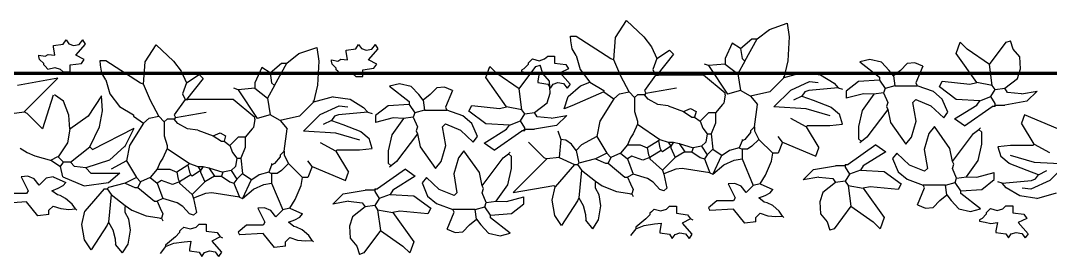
# Model space of a CAD drawing. Header units: inches. Extents: x 13.5 to 49.5, y 6.6 to 23.5.
# Drawn here: x 18.567 to 20.922, y 19.033 to 19.572 of the extents above; entities that cross this region are included whole.
import ezdxf

# ---------------------------------------------------------------- set-up
doc = ezdxf.new("R2010")
doc.units = ezdxf.units.IN
doc.header["$MEASUREMENT"] = 0
doc.layers.add('A-FLOR-FTPT', color=6, linetype='Continuous', lineweight=70)
doc.layers.add('VERDE_siepe', color=96, linetype='Continuous')

msp = doc.modelspace()

# ---------------------------------------------------------------- linework, layer by layer
at = {"layer": 'A-FLOR-FTPT'}
msp.add_line((24.1165, 19.4511), (15.0465, 19.4511), dxfattribs=at)
at = {"layer": 'VERDE_siepe'}
for p, q in [((19.9275, 19.5334), (19.9524, 19.5718)), ((19.9524, 19.5718), (19.9919, 19.535)), ((20.2512, 19.5304), (20.279, 19.5518)), ((20.279, 19.5518), (20.32, 19.5657)), ((20.32, 19.5657), (20.3244, 19.535)), ((18.6645, 19.5183), (18.6708, 19.5278)), ((18.6708, 19.5278), (18.6771, 19.5186)), ((18.701, 19.5174), (18.7091, 19.5278)), ((18.7155, 19.5183), (18.7091, 19.5278)), ((19.8242, 19.5364), (19.837, 19.5364)), ((19.825, 19.5258), (19.8242, 19.5364)), ((19.8279, 19.5074), (19.825, 19.5258)), ((19.837, 19.5364), (19.9167, 19.4854)), ((19.9231, 19.4822), (19.9275, 19.5334)), ((19.9919, 19.535), (20.0095, 19.512)), ((20.1942, 19.5205), (20.1782, 19.4854)), ((20.2133, 19.5077), (20.1942, 19.5205)), ((20.2133, 19.5077), (20.2388, 19.53)), ((20.2229, 19.479), (20.2512, 19.5304)), ((20.2388, 19.53), (20.2516, 19.53)), ((20.3244, 19.535), (20.3214, 19.4797)), ((20.7059, 19.4969), (20.7155, 19.5225)), ((20.7314, 19.5065), (20.7155, 19.5225)), ((20.7825, 19.4714), (20.8207, 19.5225)), ((20.8207, 19.5225), (20.8303, 19.5256)), ((20.8367, 19.5065), (20.8303, 19.5256)), ((18.6421, 19.5151), (18.6645, 19.5183)), ((18.6421, 19.5119), (18.6421, 19.5151)), ((18.6453, 19.4928), (18.6421, 19.5119)), ((18.6771, 19.5186), (18.688, 19.5151)), ((18.688, 19.5151), (18.701, 19.5174)), ((18.6932, 19.4928), (18.7155, 19.5183)), ((18.852, 19.4779), (18.8769, 19.5162)), ((18.8769, 19.5162), (18.9164, 19.4794)), ((19.2035, 19.4963), (19.2445, 19.5101)), ((19.2445, 19.5101), (19.2489, 19.4794)), ((19.3112, 19.5043), (19.3335, 19.5075)), ((19.3112, 19.5011), (19.3112, 19.5043)), ((19.3144, 19.4819), (19.3112, 19.5011)), ((19.3335, 19.5075), (19.3399, 19.517)), ((19.3399, 19.517), (19.3461, 19.5078)), ((19.3461, 19.5078), (19.357, 19.5043)), ((19.357, 19.5043), (19.3701, 19.5066)), ((19.3622, 19.4819), (19.3845, 19.5075)), ((19.3701, 19.5066), (19.3782, 19.517)), ((19.3845, 19.5075), (19.3782, 19.517)), ((19.837, 19.4918), (19.8279, 19.5074)), ((20.0095, 19.512), (20.022, 19.4854)), ((20.022, 19.4854), (20.0507, 19.5045)), ((20.0507, 19.5045), (20.0602, 19.495)), ((20.2133, 19.5077), (20.2165, 19.4854)), ((20.7538, 19.43), (20.7059, 19.4969)), ((20.7825, 19.4714), (20.7314, 19.5065)), ((20.8516, 19.4888), (20.8367, 19.5065)), ((18.6089, 19.4898), (18.6089, 19.493)), ((18.6089, 19.493), (18.6233, 19.4902)), ((18.6102, 19.4832), (18.6089, 19.4898)), ((18.6198, 19.4736), (18.6102, 19.4832)), ((18.6198, 19.4704), (18.6198, 19.4736)), ((18.6233, 19.4902), (18.6302, 19.4946)), ((18.6302, 19.4946), (18.6453, 19.4928)), ((18.6804, 19.4704), (18.7059, 19.4736)), ((18.7123, 19.4832), (18.6932, 19.4928)), ((18.7059, 19.4736), (18.7123, 19.4832)), ((18.7487, 19.4808), (18.7615, 19.4808)), ((18.7495, 19.4702), (18.7487, 19.4808)), ((18.7615, 19.4808), (18.8412, 19.4298)), ((18.8476, 19.4266), (18.852, 19.4779)), ((18.9164, 19.4794), (18.934, 19.4564)), ((19.1378, 19.4521), (19.1633, 19.4745)), ((19.1474, 19.4234), (19.1756, 19.4748)), ((19.1633, 19.4745), (19.1761, 19.4745)), ((19.1756, 19.4748), (19.2035, 19.4963)), ((19.2489, 19.4794), (19.2459, 19.4242)), ((19.2779, 19.4789), (19.2779, 19.4821)), ((19.2779, 19.4821), (19.2923, 19.4794)), ((19.2793, 19.4724), (19.2779, 19.4789)), ((19.2923, 19.4794), (19.2993, 19.4838)), ((19.2993, 19.4838), (19.3144, 19.4819)), ((19.3813, 19.4724), (19.3622, 19.4819)), ((19.7307, 19.4779), (19.7275, 19.4747)), ((19.7275, 19.4747), (19.7275, 19.4715)), ((19.7307, 19.4779), (19.7371, 19.4842)), ((19.7371, 19.4842), (19.7526, 19.4802)), ((19.7526, 19.4802), (19.7651, 19.4842)), ((19.7651, 19.4842), (19.7722, 19.4906)), ((19.7722, 19.4906), (19.7881, 19.4906)), ((19.7881, 19.4906), (19.7881, 19.4747)), ((19.7881, 19.4747), (19.8136, 19.4715)), ((19.837, 19.4918), (19.8466, 19.4599)), ((19.9167, 19.4854), (19.9231, 19.4822)), ((19.9392, 19.4445), (19.9231, 19.4822)), ((20.022, 19.4854), (20.0124, 19.4599)), ((20.0602, 19.495), (20.022, 19.4471)), ((20.1782, 19.4854), (20.1782, 19.4726)), ((20.2229, 19.479), (20.2069, 19.4503)), ((20.2165, 19.4854), (20.2229, 19.479)), ((20.3214, 19.4797), (20.3122, 19.4407)), ((20.509, 19.4831), (20.4862, 19.4773)), ((20.4862, 19.4773), (20.5308, 19.4422)), ((20.5354, 19.4769), (20.509, 19.4831)), ((20.5532, 19.4581), (20.5354, 19.4769)), ((20.5939, 19.4739), (20.5787, 19.4581)), ((20.6115, 19.4754), (20.5939, 19.4739)), ((20.6297, 19.4677), (20.6115, 19.4754)), ((20.8531, 19.4612), (20.8516, 19.4888)), ((18.623, 19.4673), (18.6198, 19.4704)), ((18.623, 19.4673), (18.6294, 19.4609)), ((18.6294, 19.4609), (18.6449, 19.4649)), ((18.6449, 19.4649), (18.6575, 19.4609)), ((18.6575, 19.4609), (18.6645, 19.4545)), ((18.6645, 19.4545), (18.6804, 19.4545)), ((18.6804, 19.4545), (18.6804, 19.4704)), ((18.7524, 19.4518), (18.7495, 19.4702)), ((18.7615, 19.4362), (18.7524, 19.4518)), ((18.934, 19.4564), (18.9465, 19.4298)), ((19.1187, 19.4649), (19.1027, 19.4298)), ((19.1378, 19.4521), (19.1187, 19.4649)), ((19.1378, 19.4521), (19.141, 19.4298)), ((19.2888, 19.4628), (19.2793, 19.4724)), ((19.2888, 19.4596), (19.2888, 19.4628)), ((19.292, 19.4564), (19.2888, 19.4596)), ((19.292, 19.4564), (19.2984, 19.4501)), ((19.2984, 19.4501), (19.314, 19.4541)), ((19.314, 19.4541), (19.3265, 19.4501)), ((19.3265, 19.4501), (19.3335, 19.4437)), ((19.3494, 19.4596), (19.375, 19.4628)), ((19.3494, 19.4437), (19.3494, 19.4596)), ((19.375, 19.4628), (19.3813, 19.4724)), ((19.6304, 19.4414), (19.64, 19.4669)), ((19.6559, 19.4509), (19.64, 19.4669)), ((19.707, 19.4159), (19.6559, 19.4509)), ((19.707, 19.4159), (19.7452, 19.4669)), ((19.7179, 19.4619), (19.7121, 19.4585)), ((19.7121, 19.4585), (19.7121, 19.4553)), ((19.7121, 19.4553), (19.7251, 19.453)), ((19.7275, 19.4715), (19.7179, 19.4619)), ((19.7251, 19.453), (19.7379, 19.4505)), ((19.7379, 19.4505), (19.753, 19.4524)), ((19.7452, 19.4669), (19.7548, 19.4701)), ((19.753, 19.4524), (19.7498, 19.4332)), ((19.7612, 19.4509), (19.7548, 19.4701)), ((19.7761, 19.4333), (19.7612, 19.4509)), ((19.82, 19.4619), (19.8009, 19.4524)), ((19.8009, 19.4524), (19.8232, 19.4268)), ((19.8136, 19.4715), (19.82, 19.4619)), ((19.8466, 19.4599), (19.8689, 19.4312)), ((20.0124, 19.4599), (20.0188, 19.4471)), ((20.14, 19.4694), (20.1304, 19.4726)), ((20.1782, 19.4726), (20.14, 19.4694)), ((20.14, 19.4694), (20.1836, 19.4039)), ((20.1782, 19.4726), (20.2069, 19.4503)), ((20.2069, 19.4503), (20.2133, 19.412)), ((20.3568, 19.4535), (20.3122, 19.4407)), ((20.3568, 19.4535), (20.3961, 19.4475)), ((20.5627, 19.4454), (20.5532, 19.4581)), ((20.5787, 19.4581), (20.5627, 19.4454)), ((20.6297, 19.4677), (20.6138, 19.4294)), ((20.7888, 19.4236), (20.7825, 19.4714)), ((20.8463, 19.4395), (20.8531, 19.4612)), ((18.6524, 19.44), (18.5595, 19.4236)), ((18.5754, 19.363), (18.6524, 19.44)), ((18.7615, 19.4362), (18.7711, 19.4043)), ((18.8412, 19.4298), (18.8476, 19.4266)), ((18.8637, 19.3889), (18.8476, 19.4266)), ((18.9465, 19.4298), (18.9369, 19.4043)), ((18.9465, 19.4298), (18.9752, 19.449)), ((18.9847, 19.4394), (18.9465, 19.3916)), ((18.9752, 19.449), (18.9847, 19.4394)), ((19.1027, 19.4298), (19.1027, 19.4171)), ((19.141, 19.4298), (19.1474, 19.4234)), ((19.3335, 19.4437), (19.3494, 19.4437)), ((19.4335, 19.4275), (19.4107, 19.4217)), ((19.4599, 19.4214), (19.4335, 19.4275)), ((19.6783, 19.3744), (19.6304, 19.4414)), ((19.7498, 19.4332), (19.7498, 19.43)), ((19.7498, 19.43), (19.7722, 19.4268)), ((19.7722, 19.4268), (19.7785, 19.4173)), ((19.7776, 19.4056), (19.7761, 19.4333)), ((19.7785, 19.4173), (19.7848, 19.4265)), ((19.7848, 19.4265), (19.7957, 19.43)), ((19.7957, 19.43), (19.8087, 19.4277)), ((19.8087, 19.4277), (19.8168, 19.4173)), ((19.8232, 19.4268), (19.8168, 19.4173)), ((19.847, 19.423), (19.8689, 19.4312)), ((19.8689, 19.4312), (19.9008, 19.412)), ((19.9582, 19.4089), (19.9392, 19.4445)), ((20.0188, 19.4471), (19.9933, 19.412)), ((20.0188, 19.4471), (20.022, 19.4471)), ((20.022, 19.4471), (20.0252, 19.4471)), ((20.1285, 19.4471), (20.0252, 19.4471)), ((20.1782, 19.4057), (20.1285, 19.4471)), ((20.3122, 19.4407), (20.2803, 19.4089)), ((20.3122, 19.4407), (20.3122, 19.4439)), ((20.3278, 19.4126), (20.3706, 19.4323)), ((20.3706, 19.4323), (20.3907, 19.4303)), ((20.3961, 19.4475), (20.4269, 19.4291)), ((20.4269, 19.4291), (20.4365, 19.4184)), ((20.483, 19.4326), (20.4543, 19.4103)), ((20.5308, 19.4358), (20.483, 19.4326)), ((20.5308, 19.4422), (20.5308, 19.4358)), ((20.5308, 19.4358), (20.5436, 19.4167)), ((20.5627, 19.4454), (20.5659, 19.4231)), ((20.6138, 19.4294), (20.617, 19.4231)), ((20.6677, 19.4204), (20.674, 19.4332)), ((20.674, 19.4332), (20.7378, 19.4268)), ((20.7378, 19.4268), (20.7538, 19.43)), ((20.7888, 19.4236), (20.7538, 19.43)), ((20.8176, 19.4172), (20.8463, 19.4395)), ((18.7711, 19.4043), (18.7934, 19.3756)), ((18.9369, 19.4043), (18.9433, 19.3916)), ((19.0645, 19.4139), (19.0549, 19.4171)), ((19.1027, 19.4171), (19.0645, 19.4139)), ((19.0645, 19.4139), (19.1081, 19.3484)), ((19.1027, 19.4171), (19.1314, 19.3947)), ((19.1474, 19.4234), (19.1314, 19.3947)), ((19.2459, 19.4242), (19.2367, 19.3852)), ((19.4107, 19.4217), (19.4553, 19.3866)), ((19.4777, 19.4026), (19.4599, 19.4214)), ((19.5184, 19.4183), (19.5032, 19.4026)), ((19.536, 19.4198), (19.5184, 19.4183)), ((19.5542, 19.4121), (19.536, 19.4198)), ((19.5542, 19.4121), (19.5383, 19.3739)), ((19.7133, 19.368), (19.707, 19.4159)), ((19.7707, 19.384), (19.7776, 19.4056)), ((19.8191, 19.3984), (19.847, 19.423)), ((19.9008, 19.4089), (19.8274, 19.377)), ((19.9008, 19.412), (19.9008, 19.4089)), ((19.9008, 19.4089), (19.9231, 19.3929)), ((19.9231, 19.3929), (19.9363, 19.4046)), ((19.9363, 19.4046), (19.9582, 19.4089)), ((19.9582, 19.4089), (19.9709, 19.3961)), ((19.9933, 19.412), (19.9965, 19.4057)), ((19.9965, 19.4057), (19.9933, 19.4025)), ((19.9965, 19.4057), (20.0666, 19.4184)), ((20.1782, 19.4025), (20.1782, 19.4057)), ((20.2133, 19.412), (20.1836, 19.4039)), ((20.2356, 19.3993), (20.2133, 19.412)), ((20.2803, 19.4089), (20.2356, 19.3993)), ((20.2895, 19.3746), (20.3278, 19.4126)), ((20.36, 19.4089), (20.3536, 19.3993)), ((20.3696, 19.412), (20.36, 19.4089)), ((20.4365, 19.4184), (20.3696, 19.412)), ((20.4365, 19.4184), (20.4461, 19.4152)), ((20.4543, 19.4103), (20.4543, 19.3944)), ((20.4943, 19.4048), (20.4543, 19.3944)), ((20.5181, 19.4039), (20.4914, 19.3665)), ((20.5181, 19.4039), (20.4943, 19.4048)), ((20.5404, 19.4071), (20.5181, 19.4039)), ((20.5436, 19.4167), (20.5404, 19.4071)), ((20.5404, 19.4071), (20.55, 19.3848)), ((20.5659, 19.4231), (20.5436, 19.4167)), ((20.5659, 19.4231), (20.617, 19.4231)), ((20.654, 19.4094), (20.617, 19.4231)), ((20.6745, 19.3925), (20.654, 19.4094)), ((20.7059, 19.3917), (20.6677, 19.4204)), ((20.7857, 19.3981), (20.7952, 19.414)), ((20.7952, 19.414), (20.7888, 19.4236)), ((20.7952, 19.414), (20.8176, 19.4172)), ((20.8239, 19.4076), (20.8176, 19.4172)), ((20.8558, 19.4045), (20.8239, 19.4076)), ((20.8558, 19.4045), (20.8911, 19.4106)), ((20.8911, 19.4106), (20.8677, 19.3876)), ((18.6414, 19.4016), (18.6169, 19.3247)), ((18.6654, 19.3876), (18.6444, 19.4023)), ((18.6771, 19.3558), (18.6654, 19.3876)), ((18.7519, 19.3999), (18.7215, 19.3534)), ((18.7542, 19.3656), (18.7519, 19.3999)), ((18.8827, 19.3533), (18.8637, 19.3889)), ((18.9433, 19.3916), (18.9178, 19.3565)), ((18.9433, 19.3916), (18.9465, 19.3916)), ((18.9465, 19.3916), (18.9496, 19.3916)), ((19.053, 19.3916), (18.9496, 19.3916)), ((19.1027, 19.3501), (19.053, 19.3916)), ((19.1314, 19.3947), (19.1378, 19.3565)), ((19.2367, 19.3852), (19.2048, 19.3533)), ((19.2813, 19.3979), (19.2367, 19.3852)), ((19.2367, 19.3852), (19.2367, 19.3884)), ((19.2813, 19.3979), (19.3206, 19.392)), ((19.3206, 19.392), (19.3514, 19.3735)), ((19.4553, 19.3802), (19.4075, 19.3771)), ((19.4553, 19.3866), (19.4553, 19.3802)), ((19.4553, 19.3802), (19.4681, 19.3611)), ((19.4872, 19.3898), (19.4777, 19.4026)), ((19.5032, 19.4026), (19.4872, 19.3898)), ((19.4872, 19.3898), (19.4904, 19.3675)), ((19.742, 19.3616), (19.7707, 19.384)), ((19.8102, 19.3701), (19.8191, 19.3984)), ((19.9231, 19.3929), (19.8912, 19.3419)), ((19.9773, 19.4025), (19.9709, 19.3961)), ((19.9709, 19.3961), (19.9709, 19.3642)), ((19.9933, 19.4025), (19.9773, 19.4025)), ((20.0022, 19.3923), (19.9933, 19.4025)), ((20.0242, 19.38), (20.0022, 19.3923)), ((20.0475, 19.377), (20.0242, 19.38)), ((20.1719, 19.3802), (20.1559, 19.361)), ((20.175, 19.3833), (20.1719, 19.3802)), ((20.1782, 19.4025), (20.175, 19.3833)), ((20.2356, 19.3993), (20.2516, 19.3802)), ((20.2452, 19.3291), (20.2516, 19.3802)), ((20.3536, 19.3993), (20.3345, 19.3897)), ((20.3536, 19.3993), (20.3791, 19.3897)), ((20.3791, 19.3897), (20.4206, 19.3738)), ((20.55, 19.3848), (20.5468, 19.3752)), ((20.6138, 19.3912), (20.6074, 19.3848)), ((20.6144, 19.3419), (20.6074, 19.3848)), ((20.6138, 19.3912), (20.6481, 19.3772)), ((20.6871, 19.3625), (20.6745, 19.3925)), ((20.7601, 19.3885), (20.7059, 19.3917)), ((20.7538, 19.3789), (20.7601, 19.3885)), ((20.7601, 19.3885), (20.7857, 19.3981)), ((20.7952, 19.3821), (20.7857, 19.3981)), ((20.7952, 19.3789), (20.7952, 19.3821)), ((20.8677, 19.3876), (20.8176, 19.3789)), ((18.5467, 19.3598), (18.5754, 19.363)), ((18.5818, 19.3598), (18.5754, 19.363)), ((18.6169, 19.3247), (18.5818, 19.3598)), ((18.6794, 19.324), (18.6771, 19.3558)), ((18.7472, 19.3289), (18.7542, 19.3656)), ((18.7934, 19.3756), (18.8253, 19.3565)), ((18.8253, 19.3565), (18.8253, 19.3533)), ((18.9178, 19.3565), (18.9209, 19.3501)), ((18.9209, 19.3501), (18.9911, 19.3629)), ((19.1378, 19.3565), (19.1081, 19.3484)), ((19.1601, 19.3437), (19.1378, 19.3565)), ((19.214, 19.319), (19.2523, 19.3571)), ((19.2523, 19.3571), (19.2951, 19.3768)), ((19.2941, 19.3565), (19.2845, 19.3533)), ((19.361, 19.3629), (19.2941, 19.3565)), ((19.2951, 19.3768), (19.3152, 19.3747)), ((19.3514, 19.3735), (19.361, 19.3629)), ((19.361, 19.3629), (19.3706, 19.3597)), ((19.4075, 19.3771), (19.3788, 19.3547)), ((19.4681, 19.3611), (19.4649, 19.3515)), ((19.4904, 19.3675), (19.4681, 19.3611)), ((19.4904, 19.3675), (19.5414, 19.3675)), ((19.5383, 19.3739), (19.5414, 19.3675)), ((19.5785, 19.3539), (19.5414, 19.3675)), ((19.5922, 19.3648), (19.5985, 19.3776)), ((19.6304, 19.3361), (19.5922, 19.3648)), ((19.5985, 19.3776), (19.6623, 19.3712)), ((19.6623, 19.3712), (19.6783, 19.3744)), ((19.7133, 19.368), (19.6783, 19.3744)), ((19.7102, 19.3425), (19.7197, 19.3585)), ((19.7197, 19.3585), (19.7133, 19.368)), ((19.7197, 19.3585), (19.742, 19.3616)), ((19.7484, 19.3521), (19.742, 19.3616)), ((19.8274, 19.377), (19.8102, 19.3701)), ((19.9709, 19.3642), (19.9773, 19.3419)), ((20.0475, 19.377), (20.0826, 19.3642)), ((20.0826, 19.3642), (20.0985, 19.3706)), ((20.0826, 19.3642), (20.1017, 19.3514)), ((20.0985, 19.3706), (20.1113, 19.3642)), ((20.1113, 19.3642), (20.1081, 19.3514)), ((20.14, 19.361), (20.1208, 19.3419)), ((20.1559, 19.361), (20.14, 19.361)), ((20.1559, 19.361), (20.156, 19.3371)), ((20.3635, 19.3705), (20.2895, 19.3746)), ((20.4179, 19.3542), (20.3635, 19.3705)), ((20.4206, 19.3738), (20.4397, 19.3578)), ((20.4461, 19.3355), (20.4397, 19.3578)), ((20.4914, 19.3665), (20.4826, 19.3296)), ((20.55, 19.3688), (20.5021, 19.3051)), ((20.5468, 19.3752), (20.55, 19.3688)), ((20.55, 19.3688), (20.5559, 19.3388)), ((20.6481, 19.3772), (20.6776, 19.3497)), ((20.6776, 19.3497), (20.6871, 19.3625)), ((20.7027, 19.347), (20.7538, 19.3789)), ((20.7251, 19.3311), (20.7888, 19.3758)), ((20.792, 19.3758), (20.7888, 19.3758)), ((20.792, 19.3758), (20.7952, 19.3789)), ((20.7952, 19.3758), (20.792, 19.3758)), ((20.7952, 19.3758), (20.7952, 19.3789)), ((20.7952, 19.3789), (20.8176, 19.3789)), ((20.8622, 19.3566), (20.8558, 19.3375)), ((20.9387, 19.3247), (20.8622, 19.3566)), ((18.7215, 19.3534), (18.6794, 19.324)), ((18.8476, 19.3373), (18.8157, 19.2863)), ((18.8253, 19.3533), (18.8476, 19.3373)), ((18.8476, 19.3373), (18.8608, 19.349)), ((18.8608, 19.349), (18.8827, 19.3533)), ((18.8827, 19.3533), (18.8954, 19.3405)), ((18.9018, 19.3469), (18.8954, 19.3405)), ((18.8954, 19.3405), (18.8954, 19.3086)), ((18.9178, 19.3469), (18.9018, 19.3469)), ((18.9209, 19.3501), (18.9178, 19.3469)), ((18.9267, 19.3367), (18.9178, 19.3469)), ((18.9487, 19.3244), (18.9267, 19.3367)), ((19.1027, 19.3469), (19.0995, 19.3278)), ((19.1027, 19.3469), (19.1027, 19.3501)), ((19.2048, 19.3533), (19.1601, 19.3437)), ((19.1601, 19.3437), (19.1761, 19.3246)), ((19.2781, 19.3437), (19.259, 19.3342)), ((19.2845, 19.3533), (19.2781, 19.3437)), ((19.2781, 19.3437), (19.3036, 19.3342)), ((19.3036, 19.3342), (19.3451, 19.3182)), ((19.3788, 19.3547), (19.3788, 19.3388)), ((19.4188, 19.3493), (19.3788, 19.3388)), ((19.4426, 19.3484), (19.4159, 19.3109)), ((19.4426, 19.3484), (19.4188, 19.3493)), ((19.4649, 19.3515), (19.4426, 19.3484)), ((19.4649, 19.3515), (19.4745, 19.3292)), ((19.5383, 19.3356), (19.5319, 19.3292)), ((19.5383, 19.3356), (19.5726, 19.3216)), ((19.599, 19.337), (19.5785, 19.3539)), ((19.6116, 19.3069), (19.599, 19.337)), ((19.6846, 19.3329), (19.6304, 19.3361)), ((19.6783, 19.3234), (19.6846, 19.3329)), ((19.6846, 19.3329), (19.7102, 19.3425)), ((19.7197, 19.3266), (19.7102, 19.3425)), ((19.7803, 19.3489), (19.7484, 19.3521)), ((19.7803, 19.3489), (19.8156, 19.355)), ((19.8156, 19.355), (19.7922, 19.332)), ((19.8912, 19.3419), (19.8848, 19.3068)), ((19.9773, 19.3355), (19.9677, 19.3132)), ((19.9773, 19.3419), (19.9773, 19.3355)), ((19.9773, 19.3355), (20.0283, 19.3004)), ((20.1017, 19.3514), (20.1081, 19.3514)), ((20.1081, 19.3514), (20.1208, 19.3419)), ((20.1208, 19.3419), (20.1272, 19.3259)), ((20.156, 19.3371), (20.1463, 19.3132)), ((20.3632, 19.3291), (20.3281, 19.3483)), ((20.3632, 19.3291), (20.3664, 19.3323)), ((20.3664, 19.3323), (20.4174, 19.3323)), ((20.4174, 19.3323), (20.4461, 19.3355)), ((20.5559, 19.3388), (20.5914, 19.2891)), ((20.6042, 19.3051), (20.6144, 19.3419)), ((20.7251, 19.3311), (20.7027, 19.347)), ((20.8845, 19.2896), (20.8558, 19.3375)), ((18.6794, 19.324), (18.6742, 19.2922)), ((18.7253, 19.2833), (18.7472, 19.3289)), ((18.7317, 19.2769), (18.8265, 19.3262)), ((18.805, 19.2833), (18.8265, 19.3262)), ((18.8954, 19.3086), (18.9018, 19.2863)), ((18.972, 19.3214), (18.9487, 19.3244)), ((18.972, 19.3214), (19.0071, 19.3086)), ((19.0071, 19.3086), (19.023, 19.315)), ((19.0071, 19.3086), (19.0262, 19.2959)), ((19.023, 19.315), (19.0358, 19.3086)), ((19.0358, 19.3086), (19.0326, 19.2959)), ((19.0964, 19.3246), (19.0804, 19.3054)), ((19.0995, 19.3278), (19.0964, 19.3246)), ((19.1697, 19.2736), (19.1761, 19.3246)), ((19.2879, 19.3149), (19.214, 19.319)), ((19.3424, 19.2986), (19.2879, 19.3149)), ((19.3451, 19.3182), (19.3642, 19.3023)), ((19.4159, 19.3109), (19.4071, 19.2741)), ((19.4745, 19.3133), (19.4266, 19.2495)), ((19.4745, 19.3292), (19.4713, 19.3197)), ((19.4713, 19.3197), (19.4745, 19.3133)), ((19.4745, 19.3133), (19.4804, 19.2833)), ((19.5389, 19.2863), (19.5319, 19.3292)), ((19.5726, 19.3216), (19.602, 19.2941)), ((19.6272, 19.2915), (19.6783, 19.3234)), ((19.6496, 19.2755), (19.7133, 19.3202)), ((19.7165, 19.3202), (19.7133, 19.3202)), ((19.7165, 19.3202), (19.7197, 19.3234)), ((19.7197, 19.3202), (19.7165, 19.3202)), ((19.7197, 19.3234), (19.7197, 19.3266)), ((19.7197, 19.3202), (19.7197, 19.3234)), ((19.7197, 19.3234), (19.742, 19.3234)), ((19.7922, 19.332), (19.742, 19.3234)), ((19.7955, 19.3196), (19.8019, 19.3004)), ((19.9677, 19.3132), (19.9614, 19.3036)), ((20.1272, 19.3259), (20.1368, 19.3132)), ((20.1368, 19.3132), (20.1336, 19.294)), ((20.1368, 19.3132), (20.1463, 19.3132)), ((20.1463, 19.3132), (20.1495, 19.2781)), ((20.2356, 19.3164), (20.2229, 19.3004)), ((20.2452, 19.3291), (20.2356, 19.3196)), ((20.2356, 19.3196), (20.2356, 19.3164)), ((20.2452, 19.3291), (20.2452, 19.3196)), ((20.2452, 19.3196), (20.2548, 19.3004)), ((20.3632, 19.3291), (20.3919, 19.2813)), ((20.4826, 19.3296), (20.483, 19.3019)), ((20.6435, 19.3137), (20.6333, 19.2769)), ((20.6563, 19.3297), (20.6435, 19.3137)), ((20.6919, 19.2799), (20.6563, 19.3297)), ((20.6977, 19.2499), (20.7456, 19.3137)), ((20.7456, 19.3137), (20.7583, 19.3233)), ((20.7583, 19.3233), (20.7615, 19.3265)), ((20.7647, 19.3169), (20.7583, 19.3233)), ((20.7651, 19.2891), (20.7647, 19.3169)), ((18.6742, 19.2922), (18.6525, 19.2602)), ((18.8157, 19.2863), (18.8093, 19.2512)), ((18.9018, 19.2863), (18.9018, 19.2799)), ((19.0262, 19.2959), (19.0326, 19.2959)), ((19.0326, 19.2959), (19.0453, 19.2863)), ((19.0645, 19.3054), (19.0453, 19.2863)), ((19.0453, 19.2863), (19.0517, 19.2704)), ((19.0804, 19.3054), (19.0645, 19.3054)), ((19.0804, 19.3054), (19.0805, 19.2815)), ((19.2877, 19.2736), (19.2526, 19.2927)), ((19.3706, 19.2799), (19.3642, 19.3023)), ((19.5287, 19.2495), (19.5389, 19.2863)), ((19.602, 19.2941), (19.6116, 19.3069)), ((19.6496, 19.2755), (19.6272, 19.2915)), ((19.7286, 19.294), (19.7637, 19.259)), ((19.8019, 19.3004), (19.7987, 19.259)), ((19.8133, 19.2987), (19.8019, 19.3004)), ((19.8265, 19.2895), (19.8133, 19.2987)), ((19.837, 19.2749), (19.8265, 19.2895)), ((19.8498, 19.2877), (19.837, 19.2749)), ((19.8848, 19.3068), (19.8498, 19.2877)), ((19.8848, 19.3068), (19.9072, 19.2685)), ((19.955, 19.2877), (19.939, 19.2685)), ((19.9614, 19.3036), (19.955, 19.2877)), ((19.955, 19.2877), (19.9837, 19.2877)), ((19.9837, 19.2877), (19.9996, 19.2813)), ((20.0252, 19.2972), (19.9996, 19.2813)), ((20.0283, 19.3004), (20.0252, 19.2972)), ((20.0252, 19.2972), (20.0283, 19.2813)), ((20.0283, 19.3004), (20.0475, 19.294)), ((20.0475, 19.294), (20.0539, 19.2845)), ((20.0475, 19.294), (20.0602, 19.294)), ((20.0602, 19.294), (20.0539, 19.2845)), ((20.0602, 19.294), (20.073, 19.2909)), ((20.073, 19.2909), (20.1049, 19.2813)), ((20.073, 19.2909), (20.0858, 19.2717)), ((20.1336, 19.294), (20.124, 19.2845)), ((20.2165, 19.2972), (20.2101, 19.2813)), ((20.2165, 19.3004), (20.2165, 19.2972)), ((20.2229, 19.3004), (20.2165, 19.2972)), ((20.2548, 19.3004), (20.2388, 19.2845)), ((20.2548, 19.3004), (20.2867, 19.2685)), ((20.309, 19.294), (20.2994, 19.3068)), ((20.309, 19.294), (20.2994, 19.2685)), ((20.309, 19.294), (20.3855, 19.2622)), ((20.5227, 19.2877), (20.4589, 19.243)), ((20.483, 19.3019), (20.4894, 19.2955)), ((20.4894, 19.2955), (20.4862, 19.2923)), ((20.5021, 19.3051), (20.4894, 19.2955)), ((20.5227, 19.2877), (20.545, 19.2717)), ((20.5914, 19.2891), (20.6042, 19.3051)), ((20.7563, 19.2523), (20.7651, 19.2891)), ((20.8303, 19.2865), (20.8016, 19.2833)), ((20.8813, 19.2865), (20.8303, 19.2865)), ((20.8845, 19.2896), (20.8813, 19.2865)), ((20.8845, 19.2896), (20.9196, 19.2705)), ((18.5659, 19.2801), (18.5818, 19.2705)), ((18.5818, 19.2705), (18.5992, 19.2627)), ((18.5992, 19.2627), (18.6379, 19.2523)), ((18.6807, 19.2482), (18.7253, 19.2833)), ((18.7253, 19.2833), (18.7317, 19.2769)), ((18.8056, 19.2848), (18.7706, 19.253)), ((18.9018, 19.2799), (18.8922, 19.2576)), ((18.9018, 19.2799), (18.9528, 19.2449)), ((19.0517, 19.2704), (19.0613, 19.2576)), ((19.0805, 19.2815), (19.0708, 19.2576)), ((19.1697, 19.2736), (19.1601, 19.264)), ((19.1601, 19.264), (19.1601, 19.2608)), ((19.1697, 19.2736), (19.1697, 19.264)), ((19.1697, 19.264), (19.1793, 19.2449)), ((19.2877, 19.2736), (19.2909, 19.2767)), ((19.2877, 19.2736), (19.3164, 19.2257)), ((19.2909, 19.2767), (19.3419, 19.2767)), ((19.3419, 19.2767), (19.3706, 19.2799)), ((19.4071, 19.2741), (19.4075, 19.2463)), ((19.4804, 19.2833), (19.5159, 19.2335)), ((19.5808, 19.2741), (19.568, 19.2582)), ((19.6164, 19.2244), (19.5808, 19.2741)), ((19.6701, 19.2582), (19.6828, 19.2677)), ((19.6828, 19.2677), (19.686, 19.2709)), ((19.6892, 19.2613), (19.6828, 19.2677)), ((19.837, 19.2749), (19.8434, 19.2462)), ((19.9072, 19.2685), (19.8816, 19.2558)), ((19.9072, 19.2685), (19.9167, 19.259)), ((19.939, 19.2685), (19.9167, 19.259)), ((19.939, 19.2685), (19.955, 19.2558)), ((19.9646, 19.2622), (19.955, 19.2558)), ((19.9901, 19.2526), (19.9646, 19.2622)), ((19.9996, 19.2813), (20.0028, 19.2653)), ((20.0028, 19.2653), (20.006, 19.259)), ((20.0315, 19.2749), (20.006, 19.259)), ((20.0283, 19.2813), (20.0315, 19.2749)), ((20.0347, 19.2717), (20.0315, 19.2749)), ((20.0539, 19.2845), (20.0347, 19.2717)), ((20.0539, 19.2845), (20.0539, 19.2813)), ((20.0539, 19.2813), (20.0634, 19.259)), ((20.0858, 19.2717), (20.0634, 19.259)), ((20.0858, 19.2717), (20.1017, 19.2717)), ((20.1049, 19.2813), (20.1017, 19.2717)), ((20.1017, 19.2717), (20.1208, 19.259)), ((20.124, 19.2845), (20.1049, 19.2813)), ((20.124, 19.2845), (20.1368, 19.2653)), ((20.1368, 19.2653), (20.1304, 19.2558)), ((20.1495, 19.2781), (20.1368, 19.2653)), ((20.1495, 19.2781), (20.1687, 19.2653)), ((20.1687, 19.2622), (20.1495, 19.2207)), ((20.1878, 19.2749), (20.1687, 19.2622)), ((20.1687, 19.2653), (20.1687, 19.2622)), ((20.2101, 19.2813), (20.1878, 19.2749)), ((20.2101, 19.2813), (20.2165, 19.2781)), ((20.2293, 19.2781), (20.2165, 19.2781)), ((20.2165, 19.2781), (20.2165, 19.2558)), ((20.2388, 19.2845), (20.2293, 19.2781)), ((20.2842, 19.2502), (20.2867, 19.2685)), ((20.2994, 19.2685), (20.2867, 19.2685)), ((20.3855, 19.2622), (20.3919, 19.2813)), ((20.545, 19.2717), (20.4939, 19.2398)), ((20.5702, 19.2691), (20.5606, 19.2563)), ((20.5996, 19.2416), (20.5702, 19.2691)), ((20.6333, 19.2769), (20.6403, 19.234)), ((20.6977, 19.2499), (20.6919, 19.2799)), ((20.8016, 19.2833), (20.808, 19.2609)), ((20.8298, 19.2646), (20.8843, 19.2483)), ((18.6358, 19.2528), (18.652, 19.2609)), ((18.6379, 19.2523), (18.659, 19.2375)), ((18.652, 19.2609), (18.6647, 19.2482)), ((18.6584, 19.2386), (18.6647, 19.2482)), ((18.6637, 19.2145), (18.6584, 19.2386)), ((18.6807, 19.2482), (18.6647, 19.2482)), ((18.6902, 19.2386), (18.6807, 19.2482)), ((18.7158, 19.2354), (18.6902, 19.2386)), ((18.7706, 19.253), (18.7158, 19.2354)), ((18.8093, 19.2512), (18.7743, 19.2321)), ((18.8093, 19.2512), (18.8317, 19.213)), ((18.8859, 19.248), (18.8795, 19.2321)), ((18.8922, 19.2576), (18.8859, 19.248)), ((18.9496, 19.2417), (18.9241, 19.2257)), ((18.9528, 19.2449), (18.9496, 19.2417)), ((18.9496, 19.2417), (18.9528, 19.2257)), ((18.9528, 19.2449), (18.972, 19.2385)), ((18.972, 19.2385), (18.9784, 19.2289)), ((18.972, 19.2385), (18.9847, 19.2385)), ((18.9847, 19.2385), (18.9784, 19.2289)), ((18.9847, 19.2385), (18.9975, 19.2353)), ((19.0581, 19.2385), (19.0485, 19.2289)), ((19.0613, 19.2576), (19.0581, 19.2385)), ((19.0613, 19.2576), (19.0708, 19.2576)), ((19.0708, 19.2576), (19.074, 19.2225)), ((19.141, 19.2417), (19.1346, 19.2257)), ((19.141, 19.2449), (19.141, 19.2417)), ((19.1474, 19.2449), (19.141, 19.2417)), ((19.1601, 19.2608), (19.1474, 19.2449)), ((19.1793, 19.2449), (19.1633, 19.2289)), ((19.1793, 19.2449), (19.2112, 19.213)), ((19.2335, 19.2385), (19.2239, 19.2512)), ((19.2335, 19.2385), (19.2239, 19.213)), ((19.2335, 19.2385), (19.31, 19.2066)), ((19.4075, 19.2463), (19.4139, 19.2399)), ((19.4139, 19.2399), (19.4107, 19.2367)), ((19.4266, 19.2495), (19.4139, 19.2399)), ((19.5159, 19.2335), (19.5287, 19.2495)), ((19.568, 19.2582), (19.5578, 19.2213)), ((19.6222, 19.1944), (19.6701, 19.2582)), ((19.6896, 19.2336), (19.6892, 19.2613)), ((19.77, 19.2558), (19.693, 19.1788)), ((19.7637, 19.259), (19.77, 19.2558)), ((19.7987, 19.259), (19.77, 19.2558)), ((19.8338, 19.243), (19.7892, 19.192)), ((19.7987, 19.259), (19.8338, 19.243)), ((19.8338, 19.243), (19.8402, 19.243)), ((19.8434, 19.2462), (19.8402, 19.243)), ((19.8402, 19.243), (19.8498, 19.2303)), ((19.8816, 19.2558), (19.8434, 19.2462)), ((19.8816, 19.2558), (19.904, 19.2462)), ((19.904, 19.2462), (19.9103, 19.2462)), ((19.9167, 19.259), (19.9103, 19.2462)), ((19.9103, 19.2462), (19.9486, 19.2143)), ((19.955, 19.2558), (19.9677, 19.2207)), ((20.006, 19.259), (19.9901, 19.2526)), ((20.006, 19.259), (20.006, 19.2558)), ((20.006, 19.2558), (20.0347, 19.2303)), ((20.0634, 19.259), (20.0347, 19.2303)), ((20.1208, 19.259), (20.1304, 19.2558)), ((20.1304, 19.2558), (20.1432, 19.2239)), ((20.1495, 19.2207), (20.1753, 19.2422)), ((20.1753, 19.2422), (20.1987, 19.2527)), ((20.1987, 19.2527), (20.2165, 19.2558)), ((20.2165, 19.2558), (20.242, 19.1952)), ((20.2702, 19.2183), (20.2842, 19.2502)), ((20.38, 19.2312), (20.4302, 19.2398)), ((20.4525, 19.2398), (20.4302, 19.2398)), ((20.4525, 19.243), (20.4557, 19.243)), ((20.4525, 19.243), (20.4525, 19.2398)), ((20.4557, 19.243), (20.4525, 19.2398)), ((20.4525, 19.2398), (20.4525, 19.2366)), ((20.4557, 19.243), (20.4589, 19.243)), ((20.4939, 19.2398), (20.4876, 19.2303)), ((20.5606, 19.2563), (20.5732, 19.2262)), ((20.634, 19.2276), (20.5996, 19.2416)), ((20.7009, 19.2436), (20.6977, 19.2499)), ((20.6977, 19.234), (20.7009, 19.2436)), ((20.7296, 19.2149), (20.7563, 19.2523)), ((20.8271, 19.245), (20.808, 19.2609)), ((20.8686, 19.2291), (20.8271, 19.245)), ((20.8843, 19.2483), (20.9582, 19.2442)), ((20.9582, 19.2442), (20.92, 19.2061)), ((18.5833, 19.2163), (18.568, 19.2148)), ((18.568, 19.2148), (18.584, 19.1829)), ((18.598, 19.2102), (18.5833, 19.2163)), ((18.6414, 19.2148), (18.6254, 19.2116)), ((18.6414, 19.2148), (18.6701, 19.2021)), ((18.6637, 19.2145), (18.7121, 19.1942)), ((18.7285, 19.2227), (18.7158, 19.2354)), ((18.7929, 19.2227), (18.7285, 19.2227)), ((18.7682, 19.2016), (18.7939, 19.2236)), ((18.8795, 19.2321), (18.8635, 19.213)), ((18.8795, 19.2321), (18.9082, 19.2321)), ((18.9082, 19.2321), (18.9241, 19.2257)), ((18.9241, 19.2257), (18.9273, 19.2098)), ((18.956, 19.2193), (18.9305, 19.2034)), ((18.9528, 19.2257), (18.956, 19.2193)), ((18.9592, 19.2162), (18.956, 19.2193)), ((18.9784, 19.2289), (18.9592, 19.2162)), ((18.9784, 19.2289), (18.9784, 19.2257)), ((18.9784, 19.2257), (18.9879, 19.2034)), ((19.0102, 19.2162), (18.9879, 19.2034)), ((18.9975, 19.2353), (19.0294, 19.2257)), ((18.9975, 19.2353), (19.0102, 19.2162)), ((19.0102, 19.2162), (19.0262, 19.2162)), ((19.0294, 19.2257), (19.0262, 19.2162)), ((19.0262, 19.2162), (19.0453, 19.2034)), ((19.0485, 19.2289), (19.0294, 19.2257)), ((19.0485, 19.2289), (19.0613, 19.2098)), ((19.074, 19.2225), (19.0613, 19.2098)), ((19.074, 19.2225), (19.0932, 19.2098)), ((19.1123, 19.2193), (19.0932, 19.2066)), ((19.1346, 19.2257), (19.1123, 19.2193)), ((19.1346, 19.2257), (19.141, 19.2225)), ((19.1538, 19.2225), (19.141, 19.2225)), ((19.141, 19.2225), (19.141, 19.2002)), ((19.1633, 19.2289), (19.1538, 19.2225)), ((19.31, 19.2066), (19.3164, 19.2257)), ((19.4471, 19.2321), (19.3834, 19.1875)), ((19.4695, 19.2162), (19.4184, 19.1843)), ((19.4471, 19.2321), (19.4695, 19.2162)), ((19.5578, 19.2213), (19.5648, 19.1784)), ((19.6222, 19.1944), (19.6164, 19.2244)), ((19.6808, 19.1967), (19.6896, 19.2336)), ((19.8498, 19.2303), (19.8434, 19.1665)), ((19.8498, 19.2303), (19.8816, 19.2048)), ((19.9677, 19.2207), (19.955, 19.2143)), ((20.0001, 19.2111), (19.9677, 19.2207)), ((20.0347, 19.2303), (20.0379, 19.2207)), ((20.0649, 19.2322), (20.0377, 19.2214)), ((20.0379, 19.2207), (20.0443, 19.1888)), ((20.0794, 19.2335), (20.0649, 19.2322)), ((20.1432, 19.2239), (20.0794, 19.2335)), ((20.1432, 19.2239), (20.1495, 19.2207)), ((20.258, 19.1984), (20.2702, 19.2183)), ((20.3566, 19.2082), (20.38, 19.2312)), ((20.4525, 19.2366), (20.4621, 19.2207)), ((20.4621, 19.2207), (20.4525, 19.2048)), ((20.4876, 19.2303), (20.4621, 19.2207)), ((20.4876, 19.2303), (20.5418, 19.2271)), ((20.5418, 19.2271), (20.5801, 19.1984)), ((20.5732, 19.2262), (20.5938, 19.2094)), ((20.634, 19.2276), (20.6403, 19.234)), ((20.7073, 19.2117), (20.6977, 19.234)), ((20.7073, 19.2117), (20.7296, 19.2149)), ((20.7296, 19.2149), (20.7534, 19.214)), ((20.7534, 19.214), (20.7934, 19.2244)), ((20.7934, 19.2085), (20.7934, 19.2244)), ((20.8941, 19.2195), (20.8686, 19.2291)), ((20.8877, 19.2099), (20.8941, 19.2195)), ((20.8941, 19.2195), (20.9132, 19.2291)), ((18.6095, 19.1957), (18.598, 19.2102)), ((18.6254, 19.2116), (18.6095, 19.1957)), ((18.653, 19.1887), (18.6642, 19.1949)), ((18.6642, 19.1949), (18.6701, 19.2021)), ((18.7121, 19.1942), (18.7682, 19.2016)), ((18.8061, 19.2002), (18.7679, 19.1906)), ((18.8317, 19.213), (18.8061, 19.2002)), ((18.8061, 19.2002), (18.8285, 19.1906)), ((18.8317, 19.213), (18.8412, 19.2034)), ((18.8412, 19.2034), (18.8348, 19.1906)), ((18.8635, 19.213), (18.8412, 19.2034)), ((18.8635, 19.213), (18.8795, 19.2002)), ((18.8891, 19.2066), (18.8795, 19.2002)), ((18.8795, 19.2002), (18.8922, 19.1651)), ((18.9146, 19.197), (18.8891, 19.2066)), ((18.9305, 19.2034), (18.9146, 19.197)), ((18.9273, 19.2098), (18.9305, 19.2034)), ((18.9305, 19.2034), (18.9305, 19.2002)), ((18.9305, 19.2002), (18.9592, 19.1747)), ((18.9879, 19.2034), (18.9592, 19.1747)), ((19.0453, 19.2034), (19.0549, 19.2002)), ((19.0613, 19.2098), (19.0549, 19.2002)), ((19.0549, 19.2002), (19.0677, 19.1683)), ((19.0932, 19.2066), (19.074, 19.1651)), ((19.0932, 19.2098), (19.0932, 19.2066)), ((19.0998, 19.1867), (19.1232, 19.1971)), ((19.1232, 19.1971), (19.141, 19.2002)), ((19.141, 19.2002), (19.1665, 19.1396)), ((19.1947, 19.1627), (19.2087, 19.1947)), ((19.2087, 19.1947), (19.2112, 19.213)), ((19.2239, 19.213), (19.2112, 19.213)), ((19.4947, 19.2135), (19.4851, 19.2007)), ((19.4851, 19.2007), (19.4977, 19.1707)), ((19.5241, 19.186), (19.4947, 19.2135)), ((19.6254, 19.188), (19.6222, 19.1944)), ((19.6541, 19.1593), (19.6808, 19.1967)), ((19.693, 19.1788), (19.786, 19.1952)), ((19.7822, 19.1615), (19.7892, 19.192)), ((19.786, 19.1952), (19.7892, 19.192)), ((19.8816, 19.2048), (19.8816, 19.2016)), ((19.8816, 19.2048), (19.8966, 19.194)), ((19.8816, 19.1888), (19.8816, 19.2016)), ((19.8966, 19.194), (19.9298, 19.1809)), ((19.9486, 19.2143), (19.955, 19.2143)), ((19.955, 19.2143), (19.9614, 19.1984)), ((19.9614, 19.1984), (19.9677, 19.1856)), ((20.0132, 19.2026), (20.0001, 19.2111)), ((20.0283, 19.1856), (20.0132, 19.2026)), ((20.1999, 19.1999), (20.1846, 19.1984)), ((20.1846, 19.1984), (20.2006, 19.1665)), ((20.2145, 19.1938), (20.1999, 19.1999)), ((20.2261, 19.1792), (20.2145, 19.1938)), ((20.242, 19.1952), (20.2261, 19.1792)), ((20.258, 19.1984), (20.242, 19.1952)), ((20.258, 19.1984), (20.2867, 19.1856)), ((20.3919, 19.2143), (20.3566, 19.2082)), ((20.3919, 19.2143), (20.4238, 19.2111)), ((20.4302, 19.2016), (20.4015, 19.1792)), ((20.4238, 19.2111), (20.4302, 19.2016)), ((20.4525, 19.2048), (20.4302, 19.2016)), ((20.4525, 19.2048), (20.4589, 19.1952)), ((20.4589, 19.1952), (20.4939, 19.1888)), ((20.4589, 19.1952), (20.4652, 19.1474)), ((20.5099, 19.192), (20.4939, 19.1888)), ((20.5737, 19.1856), (20.5099, 19.192)), ((20.5801, 19.1984), (20.5737, 19.1856)), ((20.5938, 19.2094), (20.6308, 19.1957)), ((20.634, 19.1893), (20.6308, 19.1957)), ((20.6818, 19.1957), (20.6308, 19.1957)), ((20.6818, 19.1957), (20.7041, 19.2021)), ((20.685, 19.1734), (20.6818, 19.1957)), ((20.7041, 19.2021), (20.7073, 19.2117)), ((20.7169, 19.183), (20.7041, 19.2021)), ((20.7647, 19.1862), (20.7934, 19.2085)), ((20.8112, 19.2004), (20.8016, 19.2035)), ((20.8112, 19.2004), (20.8782, 19.2067)), ((20.8208, 19.1897), (20.8112, 19.2004)), ((20.92, 19.2061), (20.8771, 19.1864)), ((20.8782, 19.2067), (20.8877, 19.2099)), ((18.5808, 19.1765), (18.5425, 19.1765)), ((18.584, 19.1829), (18.5808, 19.1765)), ((18.6382, 19.1829), (18.653, 19.1887)), ((18.651, 19.1734), (18.6382, 19.1829)), ((18.6571, 19.1722), (18.651, 19.1734)), ((18.67, 19.1654), (18.6571, 19.1722)), ((18.7583, 19.1875), (18.7137, 19.1364)), ((18.7583, 19.1875), (18.7647, 19.1875)), ((18.7679, 19.1906), (18.7647, 19.1875)), ((18.7647, 19.1875), (18.7743, 19.1747)), ((18.7743, 19.1747), (18.7679, 19.1109)), ((18.7743, 19.1747), (18.8061, 19.1492)), ((18.8285, 19.1906), (18.8348, 19.1906)), ((18.8348, 19.1906), (18.8731, 19.1588)), ((18.9592, 19.1747), (18.9624, 19.1651)), ((18.9894, 19.1767), (18.9622, 19.1658)), ((19.0039, 19.1779), (18.9894, 19.1767)), ((19.0677, 19.1683), (19.0039, 19.1779)), ((19.0677, 19.1683), (19.074, 19.1651)), ((19.074, 19.1651), (19.0998, 19.1867)), ((19.2811, 19.1526), (19.3045, 19.1756)), ((19.3045, 19.1756), (19.3547, 19.1843)), ((19.377, 19.1843), (19.3547, 19.1843)), ((19.377, 19.1875), (19.3802, 19.1875)), ((19.377, 19.1875), (19.377, 19.1843)), ((19.3802, 19.1875), (19.377, 19.1843)), ((19.377, 19.1843), (19.377, 19.1811)), ((19.377, 19.1811), (19.3866, 19.1651)), ((19.3802, 19.1875), (19.3834, 19.1875)), ((19.4121, 19.1747), (19.3866, 19.1651)), ((19.4184, 19.1843), (19.4121, 19.1747)), ((19.4121, 19.1747), (19.4663, 19.1715)), ((19.4663, 19.1715), (19.5046, 19.1428)), ((19.4977, 19.1707), (19.5182, 19.1538)), ((19.5585, 19.172), (19.5241, 19.186)), ((19.5585, 19.172), (19.5648, 19.1784)), ((19.6222, 19.1784), (19.6254, 19.188)), ((19.6318, 19.1561), (19.6222, 19.1784)), ((19.6779, 19.1584), (19.7179, 19.1689)), ((19.7179, 19.1529), (19.7179, 19.1689)), ((19.89, 19.1735), (19.8816, 19.1888)), ((19.8938, 19.1483), (19.89, 19.1735)), ((19.9298, 19.1809), (19.9646, 19.1761)), ((19.9614, 19.1761), (19.9646, 19.1761)), ((19.9677, 19.1856), (19.9646, 19.1761)), ((19.9646, 19.1761), (19.9677, 19.1697)), ((20.0379, 19.1824), (20.0283, 19.1856)), ((20.0443, 19.1888), (20.0379, 19.1824)), ((20.2548, 19.1665), (20.2696, 19.1723)), ((20.2696, 19.1723), (20.2807, 19.1784)), ((20.2807, 19.1784), (20.2867, 19.1856)), ((20.4015, 19.1792), (20.3947, 19.1576)), ((20.4939, 19.1888), (20.5418, 19.1218)), ((20.618, 19.1511), (20.634, 19.1893)), ((20.669, 19.1606), (20.685, 19.1734)), ((20.685, 19.1734), (20.6945, 19.1606)), ((20.7169, 19.183), (20.7647, 19.1862)), ((20.7169, 19.1766), (20.7169, 19.183)), ((20.7615, 19.1415), (20.7169, 19.1766)), ((20.8516, 19.1713), (20.8208, 19.1897)), ((20.8909, 19.1653), (20.8516, 19.1713)), ((20.8771, 19.1864), (20.857, 19.1885)), ((20.8909, 19.1653), (20.9356, 19.178)), ((18.5808, 19.1574), (18.5266, 19.1542)), ((18.6063, 19.1255), (18.5808, 19.1574)), ((18.6318, 19.1383), (18.6414, 19.1478)), ((18.6414, 19.1478), (18.6589, 19.1421)), ((18.6847, 19.1525), (18.67, 19.1654)), ((18.6924, 19.1415), (18.6847, 19.1525)), ((18.8061, 19.1492), (18.8061, 19.146)), ((18.8061, 19.1492), (18.8211, 19.1384)), ((18.8061, 19.1332), (18.8061, 19.146)), ((18.8731, 19.1588), (18.8795, 19.1588)), ((18.8922, 19.1651), (18.8795, 19.1588)), ((18.8795, 19.1588), (18.8859, 19.1428)), ((18.9246, 19.1556), (18.8922, 19.1651)), ((18.9376, 19.147), (18.9246, 19.1556)), ((18.9528, 19.1301), (18.9376, 19.147)), ((18.9624, 19.1651), (18.9688, 19.1332)), ((19.1244, 19.1443), (19.1091, 19.1428)), ((19.139, 19.1382), (19.1244, 19.1443)), ((19.1825, 19.1428), (19.1947, 19.1627)), ((19.3164, 19.1588), (19.2811, 19.1526)), ((19.3164, 19.1588), (19.3483, 19.1556)), ((19.3547, 19.146), (19.326, 19.1237)), ((19.3483, 19.1556), (19.3547, 19.146)), ((19.377, 19.1492), (19.3547, 19.146)), ((19.3866, 19.1651), (19.377, 19.1492)), ((19.377, 19.1492), (19.3834, 19.1396)), ((19.5182, 19.1538), (19.5553, 19.1401)), ((19.6063, 19.1401), (19.6286, 19.1465)), ((19.6286, 19.1465), (19.6318, 19.1561)), ((19.6414, 19.1274), (19.6286, 19.1465)), ((19.6318, 19.1561), (19.6541, 19.1593)), ((19.6541, 19.1593), (19.6779, 19.1584)), ((19.6892, 19.1306), (19.7179, 19.1529)), ((19.7887, 19.1261), (19.7822, 19.1615)), ((19.8402, 19.1601), (19.8038, 19.1038)), ((19.8434, 19.1665), (19.8402, 19.1601)), ((19.8434, 19.1665), (19.853, 19.1495)), ((19.853, 19.1495), (19.8584, 19.1289)), ((19.8884, 19.1164), (19.8938, 19.1483)), ((20.0437, 19.1409), (20.0507, 19.1474)), ((20.0507, 19.1474), (20.0666, 19.1474)), ((20.0666, 19.1474), (20.0666, 19.1314)), ((20.1591, 19.1601), (20.14, 19.1442)), ((20.14, 19.1442), (20.1432, 19.1378)), ((20.1974, 19.1601), (20.1591, 19.1601)), ((20.2006, 19.1665), (20.1974, 19.1601)), ((20.2675, 19.1569), (20.2548, 19.1665)), ((20.2737, 19.1557), (20.2675, 19.1569)), ((20.2866, 19.149), (20.2737, 19.1557)), ((20.3012, 19.1361), (20.2866, 19.149)), ((20.3947, 19.1576), (20.3961, 19.1299)), ((20.4652, 19.1474), (20.427, 19.0963)), ((20.4652, 19.1474), (20.5163, 19.1123)), ((20.618, 19.1511), (20.6362, 19.1434)), ((20.6362, 19.1434), (20.6538, 19.1449)), ((20.6538, 19.1449), (20.669, 19.1606)), ((20.6945, 19.1606), (20.7124, 19.1418)), ((20.8125, 19.142), (20.8196, 19.1484)), ((20.8196, 19.1484), (20.8355, 19.1484)), ((20.8355, 19.1484), (20.8355, 19.1325)), ((18.6318, 19.1287), (18.6063, 19.1255)), ((18.6318, 19.1287), (18.6318, 19.1383)), ((18.6589, 19.1421), (18.6776, 19.1402)), ((18.6776, 19.1402), (18.6924, 19.1415)), ((18.6924, 19.1415), (18.6956, 19.1383)), ((18.7067, 19.1059), (18.7137, 19.1364)), ((18.8145, 19.1179), (18.8061, 19.1332)), ((18.8211, 19.1384), (18.8543, 19.1253)), ((18.8543, 19.1253), (18.8891, 19.1205)), ((18.8859, 19.1428), (18.8922, 19.1301)), ((18.8859, 19.1205), (18.8891, 19.1205)), ((18.8922, 19.1301), (18.8891, 19.1205)), ((18.8891, 19.1205), (18.8922, 19.1141)), ((18.9624, 19.1269), (18.9528, 19.1301)), ((18.9688, 19.1332), (18.9624, 19.1269)), ((19.1091, 19.1428), (19.1251, 19.1109)), ((19.1506, 19.1237), (19.139, 19.1382)), ((19.1665, 19.1396), (19.1506, 19.1237)), ((19.1825, 19.1428), (19.1665, 19.1396)), ((19.1825, 19.1428), (19.2112, 19.1301)), ((19.1941, 19.1167), (19.2052, 19.1229)), ((19.2052, 19.1229), (19.2112, 19.1301)), ((19.326, 19.1237), (19.3192, 19.102)), ((19.3834, 19.1396), (19.4184, 19.1332)), ((19.3834, 19.1396), (19.3897, 19.0918)), ((19.4344, 19.1364), (19.4184, 19.1332)), ((19.4184, 19.1332), (19.4663, 19.0663)), ((19.4982, 19.1301), (19.4344, 19.1364)), ((19.5046, 19.1428), (19.4982, 19.1301)), ((19.5425, 19.0955), (19.5585, 19.1338)), ((19.5585, 19.1338), (19.5553, 19.1401)), ((19.6063, 19.1401), (19.5553, 19.1401)), ((19.6095, 19.1178), (19.6063, 19.1401)), ((19.6414, 19.1274), (19.6892, 19.1306)), ((19.6414, 19.121), (19.6414, 19.1274)), ((19.686, 19.0859), (19.6414, 19.121)), ((19.8038, 19.1038), (19.7887, 19.1261)), ((19.8584, 19.1289), (19.8593, 19.1155)), ((20.006, 19.1282), (19.9965, 19.1186)), ((20.0092, 19.1346), (20.006, 19.1314)), ((20.006, 19.1314), (20.006, 19.1282)), ((20.0092, 19.1346), (20.0156, 19.141)), ((20.0156, 19.141), (20.0311, 19.1369)), ((20.0311, 19.1369), (20.0437, 19.1409)), ((20.0666, 19.1314), (20.0921, 19.1282)), ((20.0921, 19.1282), (20.0985, 19.1186)), ((20.1974, 19.141), (20.1432, 19.1378)), ((20.2229, 19.1091), (20.1974, 19.141)), ((20.2484, 19.1218), (20.258, 19.1314)), ((20.2484, 19.1123), (20.2484, 19.1218)), ((20.258, 19.1314), (20.2755, 19.1256)), ((20.2755, 19.1256), (20.2942, 19.1238)), ((20.2942, 19.1238), (20.309, 19.125)), ((20.309, 19.125), (20.3012, 19.1361)), ((20.309, 19.125), (20.3122, 19.1218)), ((20.3961, 19.1299), (20.411, 19.1123)), ((20.5418, 19.1218), (20.5322, 19.0963)), ((20.7124, 19.1418), (20.7387, 19.1357)), ((20.7387, 19.1357), (20.7615, 19.1415)), ((20.7749, 19.1293), (20.7653, 19.1197)), ((20.7781, 19.1357), (20.7749, 19.1325)), ((20.7749, 19.1325), (20.7749, 19.1293)), ((20.7781, 19.1357), (20.7845, 19.1421)), ((20.7845, 19.1421), (20.8, 19.138)), ((20.8, 19.138), (20.8125, 19.142)), ((20.8355, 19.1325), (20.861, 19.1293)), ((20.861, 19.1293), (20.8674, 19.1197)), ((18.7132, 19.0705), (18.7067, 19.1059)), ((18.7647, 19.1045), (18.7283, 19.0482)), ((18.7679, 19.1109), (18.7647, 19.1045)), ((18.7679, 19.1109), (18.7775, 19.0939)), ((18.8183, 19.0928), (18.8145, 19.1179)), ((18.9337, 19.0935), (18.9401, 19.0999)), ((18.9401, 19.0999), (18.9556, 19.0959)), ((18.9556, 19.0959), (18.9682, 19.0999)), ((18.9682, 19.0999), (18.9752, 19.1063)), ((18.9752, 19.1063), (18.9911, 19.1063)), ((18.9911, 19.1063), (18.9911, 19.0904)), ((19.0836, 19.1045), (19.0645, 19.0886)), ((19.1219, 19.1045), (19.0836, 19.1045)), ((19.1251, 19.1109), (19.1219, 19.1045)), ((19.1793, 19.1109), (19.1941, 19.1167)), ((19.192, 19.1013), (19.1793, 19.1109)), ((19.1982, 19.1001), (19.192, 19.1013)), ((19.2111, 19.0934), (19.1982, 19.1001)), ((19.3192, 19.102), (19.3206, 19.0744)), ((19.5783, 19.0893), (19.5935, 19.1051)), ((19.5935, 19.1051), (19.6095, 19.1178)), ((19.6095, 19.1178), (19.619, 19.1051)), ((19.619, 19.1051), (19.6369, 19.0863)), ((19.8753, 19.0963), (19.8593, 19.1155)), ((19.8753, 19.0963), (19.8884, 19.1164)), ((19.9965, 19.1186), (19.9741, 19.0995)), ((19.9741, 19.0963), (19.993, 19.1038)), ((19.9741, 19.0995), (19.9741, 19.0963)), ((19.993, 19.1038), (20.0164, 19.1072)), ((20.0164, 19.1072), (20.0315, 19.1091)), ((20.0315, 19.1091), (20.0283, 19.0899)), ((20.0985, 19.1186), (20.0794, 19.1091)), ((20.0794, 19.1091), (20.1017, 19.0836)), ((20.1049, 19.1155), (20.0985, 19.1186)), ((20.2484, 19.1123), (20.2229, 19.1091)), ((20.411, 19.1123), (20.4174, 19.0931)), ((20.5163, 19.1123), (20.5322, 19.0963)), ((20.7653, 19.1197), (20.7595, 19.1163)), ((20.7595, 19.1163), (20.7595, 19.1131)), ((20.7595, 19.1131), (20.7725, 19.1108)), ((20.7725, 19.1108), (20.7853, 19.1083)), ((20.7853, 19.1083), (20.8004, 19.1102)), ((20.8004, 19.1102), (20.7972, 19.091)), ((20.8674, 19.1197), (20.8483, 19.1102)), ((20.8483, 19.1102), (20.8706, 19.0847)), ((18.7775, 19.0939), (18.7829, 19.0734)), ((18.7829, 19.0734), (18.7838, 19.0599)), ((18.8129, 19.0608), (18.8183, 19.0928)), ((18.9209, 19.0776), (18.8986, 19.0585)), ((18.9305, 19.0872), (18.9209, 19.0776)), ((18.9337, 19.0935), (18.9305, 19.0904)), ((18.9305, 19.0904), (18.9305, 19.0872)), ((18.9911, 19.0904), (19.0166, 19.0872)), ((19.023, 19.0776), (19.0039, 19.068)), ((19.0166, 19.0872), (19.023, 19.0776)), ((19.0294, 19.0744), (19.023, 19.0776)), ((19.0645, 19.0886), (19.0677, 19.0822)), ((19.1219, 19.0854), (19.0677, 19.0822)), ((19.1474, 19.0535), (19.1219, 19.0854)), ((19.1729, 19.0663), (19.1825, 19.0758)), ((19.1825, 19.0758), (19.2, 19.0701)), ((19.2257, 19.0805), (19.2111, 19.0934)), ((19.2335, 19.0695), (19.2257, 19.0805)), ((19.3206, 19.0744), (19.3355, 19.0567)), ((19.3897, 19.0918), (19.3515, 19.0408)), ((19.3897, 19.0918), (19.4408, 19.0567)), ((19.5425, 19.0955), (19.5607, 19.0878)), ((19.5607, 19.0878), (19.5783, 19.0893)), ((19.6369, 19.0863), (19.6632, 19.0801)), ((19.6632, 19.0801), (19.686, 19.0859)), ((19.9741, 19.0963), (19.9614, 19.0804)), ((20.0283, 19.0899), (20.0283, 19.0868)), ((20.0283, 19.0868), (20.0507, 19.0836)), ((20.0507, 19.0836), (20.0571, 19.074)), ((20.0571, 19.074), (20.0633, 19.0833)), ((20.0633, 19.0833), (20.0742, 19.0867)), ((20.0742, 19.0867), (20.0872, 19.0844)), ((20.0872, 19.0844), (20.0953, 19.074)), ((20.1017, 19.0836), (20.0953, 19.074)), ((20.427, 19.0963), (20.4174, 19.0931)), ((20.7972, 19.091), (20.7972, 19.0878)), ((20.7972, 19.0878), (20.8196, 19.0847)), ((20.8196, 19.0847), (20.8259, 19.0751)), ((20.8259, 19.0751), (20.8322, 19.0844)), ((20.8322, 19.0844), (20.8431, 19.0878)), ((20.8431, 19.0878), (20.8561, 19.0855)), ((20.8561, 19.0855), (20.8642, 19.0751)), ((20.8706, 19.0847), (20.8642, 19.0751)), ((18.7283, 19.0482), (18.7132, 19.0705)), ((18.7998, 19.0408), (18.7838, 19.0599)), ((18.7998, 19.0408), (18.8129, 19.0608)), ((18.8986, 19.0553), (18.8859, 19.0393)), ((18.8986, 19.0553), (18.9175, 19.0628)), ((18.8986, 19.0585), (18.8986, 19.0553)), ((18.9175, 19.0628), (18.9409, 19.0662)), ((18.9409, 19.0662), (18.956, 19.068)), ((18.956, 19.068), (18.9528, 19.0489)), ((19.0039, 19.068), (19.0262, 19.0425)), ((19.1729, 19.0567), (19.1474, 19.0535)), ((19.1729, 19.0567), (19.1729, 19.0663)), ((19.2, 19.0701), (19.2187, 19.0682)), ((19.2187, 19.0682), (19.2335, 19.0695)), ((19.2335, 19.0695), (19.2367, 19.0663)), ((19.3355, 19.0567), (19.3419, 19.0376)), ((19.4408, 19.0567), (19.4567, 19.0408)), ((19.4663, 19.0663), (19.4567, 19.0408)), ((18.9528, 19.0489), (18.9528, 19.0457)), ((18.9528, 19.0457), (18.9752, 19.0425)), ((18.9752, 19.0425), (18.9815, 19.033)), ((18.9815, 19.033), (18.9878, 19.0422)), ((18.9878, 19.0422), (18.9987, 19.0457)), ((18.9987, 19.0457), (19.0117, 19.0434)), ((19.0117, 19.0434), (19.0198, 19.033)), ((19.0262, 19.0425), (19.0198, 19.033)), ((19.3515, 19.0408), (19.3419, 19.0376))]:
    msp.add_line(p, q, dxfattribs=at)
for centre, start, end in [((20.1285, 19.4471), 49.844, 89.647), ((19.053, 19.3916), 49.844, 89.647), ((18.6637, 19.2145), 192.8043, 247.5333)]:
    msp.add_arc(centre, 0.000000399, start, end, dxfattribs=at)

doc.saveas('drawing.dxf')
